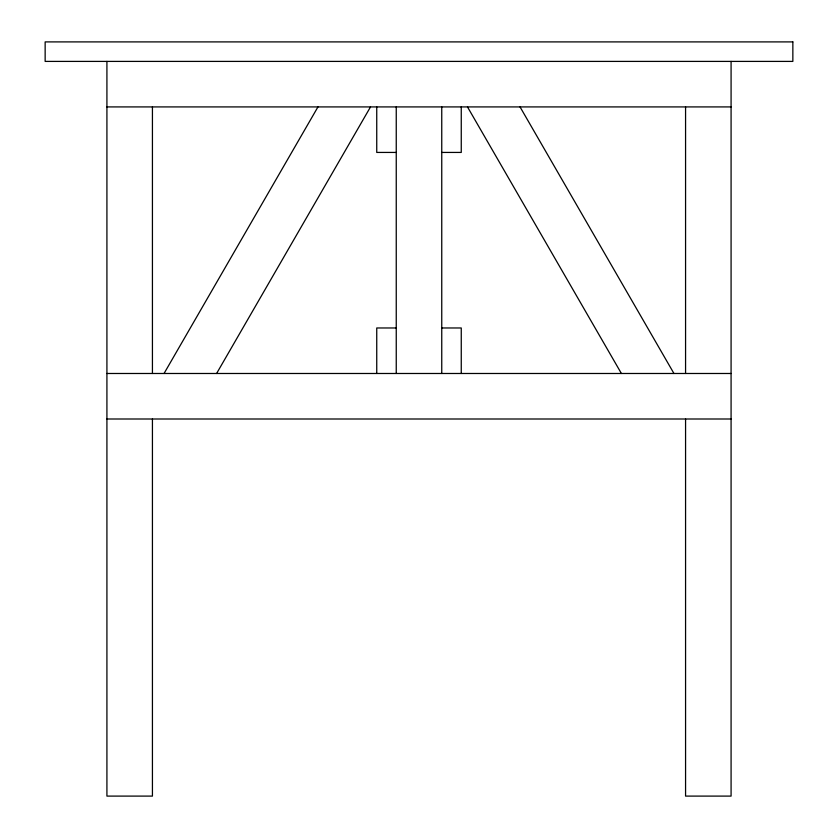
<?xml version="1.0" encoding="UTF-8"?>
<svg xmlns="http://www.w3.org/2000/svg" width="838" height="838" viewBox="0 0 838 838"><rect width="100%" height="100%" fill="white"/><g stroke="black" fill="none" stroke-linecap="round" stroke-linejoin="round"><path stroke-width="1.26" d="M164.049 373.486L317.958 106.918M216.602 373.486L370.511 106.918M106.918 106.918L731.082 106.918M396.248 152.432L376.744 152.432L376.744 106.918M441.752 152.432L461.256 152.432L461.256 106.918M396.248 327.972L376.744 327.972L376.744 373.486M441.752 327.972L461.256 327.972L461.256 373.486M106.918 373.486L731.082 373.486M106.918 419L731.082 419M520.042 106.918L673.951 373.486M467.489 106.918L621.398 373.486M731.082 61.404L731.082 796.1L685.568 796.1L685.568 419M685.568 106.918L685.568 373.486M441.752 106.918L441.752 373.486M396.248 106.918L396.248 373.486M152.432 106.918L152.432 373.486M152.432 419L152.432 796.1L106.918 796.1L106.918 61.404M792.853 41.9L45.147 41.9L45.147 61.404L792.853 61.404L792.853 41.9"/></g></svg>
